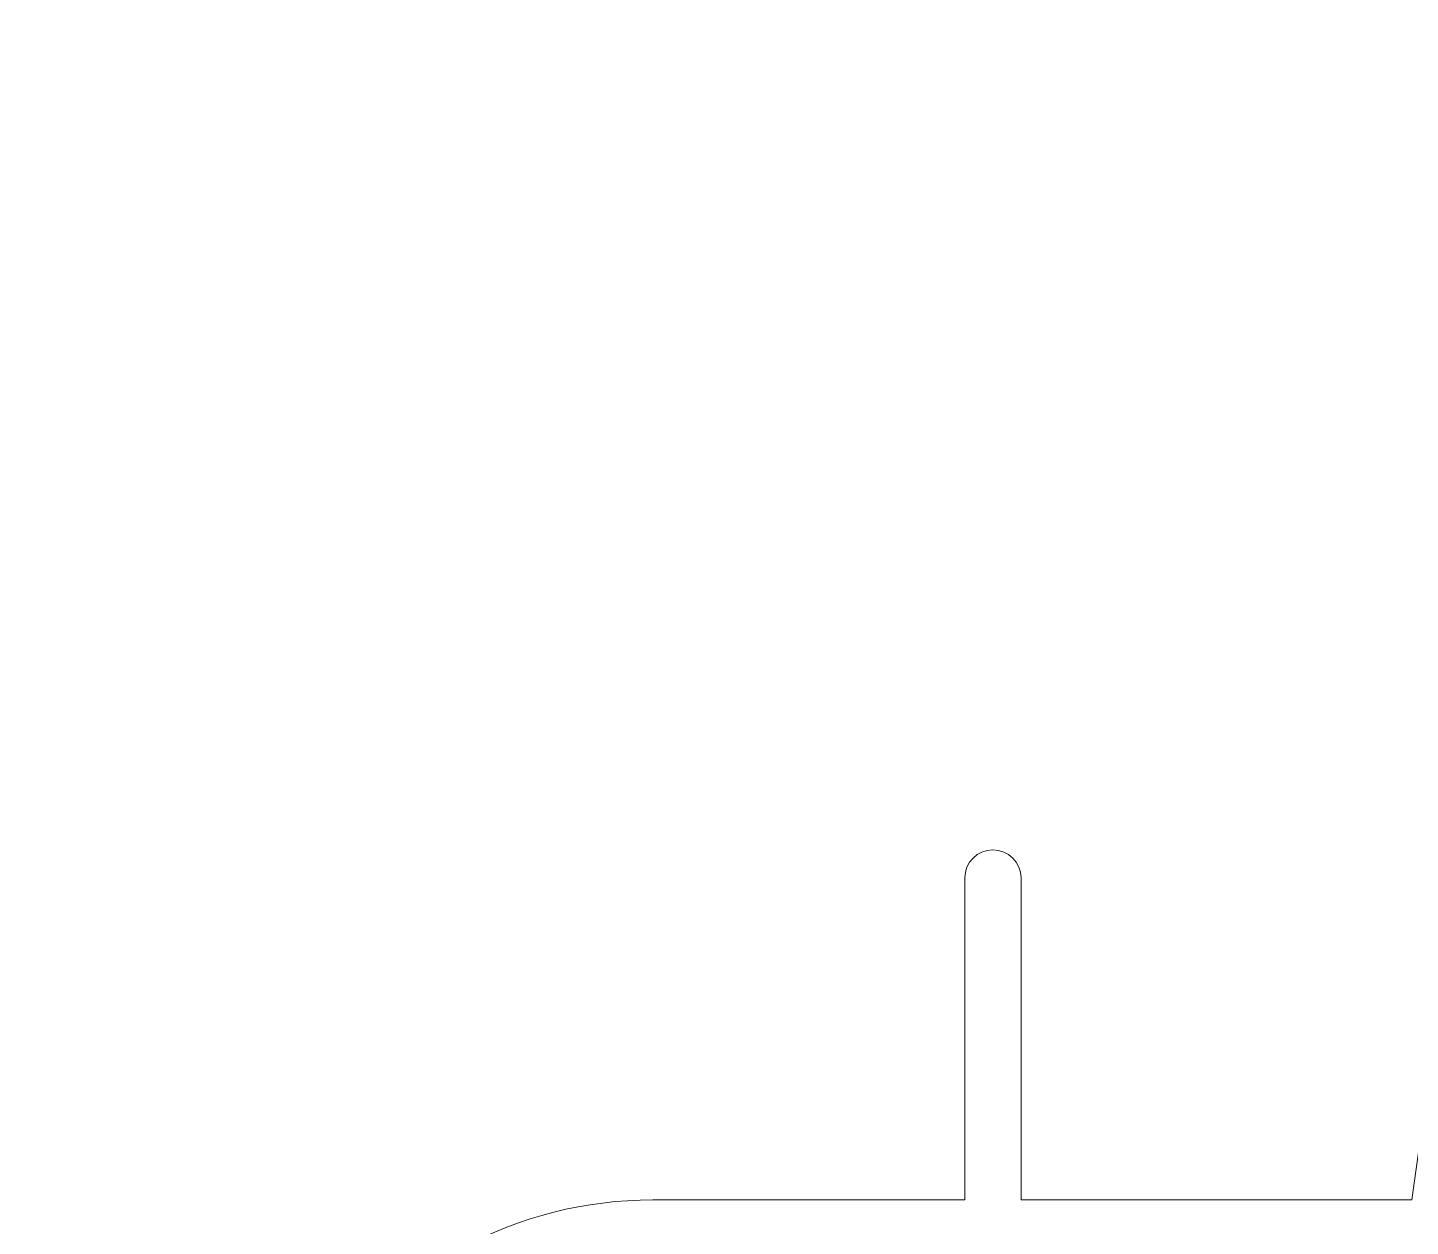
# Model space of a CAD drawing. Extents: x 14 to 2068, y -1996 to -61.
# Drawn here: x 468.7 to 591.5, y -1880 to -1773.5 of the extents above; entities that cross this region are included whole.
import ezdxf

# ---------------------------------------------------------------- set-up
doc = ezdxf.new("R2010")
doc.units = 0
doc.header["$MEASUREMENT"] = 0
doc.layers.add('Layer 1', color=7, linetype='Continuous', lineweight=0)

msp = doc.modelspace()

# ---------------------------------------------------------------- linework, layer by layer
at = {"layer": 'Layer 1'}
msp.add_open_spline([(762.32, -1786), (762.32, -1779.11), (756.71, -1773.5), (749.82, -1773.5), (749.82, -1773.5), (618.43, -1773.5), (618.43, -1773.5), (611.71, -1773.5), (605.5, -1778.91), (604.57, -1785.56), (604.57, -1785.56), (591.69, -1877.65), (591.69, -1877.65), (591.69, -1877.65), (556.96, -1877.65), (556.96, -1877.65), (556.96, -1877.65), (556.96, -1849.05), (556.96, -1849.05), (556.96, -1847.67), (555.84, -1846.55), (554.46, -1846.55), (553.08, -1846.55), (551.96, -1847.67), (551.96, -1849.05), (551.96, -1849.05), (551.96, -1877.65), (551.96, -1877.65), (551.96, -1877.65), (524.24, -1877.65), (524.24, -1877.65), (512.24, -1877.65), (501.09, -1883.62), (494.41, -1893.62), (493.97, -1894.28), (493.87, -1895.1), (494.13, -1895.84), (479.01, -1903.98), (468.71, -1919.96), (468.71, -1938.3), (468.71, -1964.88), (490.34, -1986.5), (516.91, -1986.5), (539.67, -1986.5), (558.78, -1970.63), (563.8, -1949.38), (563.8, -1949.38), (662.73, -1949.38), (662.73, -1949.38), (670.47, -1970.99), (691.15, -1986.5), (715.38, -1986.5), (746.21, -1986.5), (771.29, -1961.42), (771.29, -1930.59), (771.29, -1919.42), (767.98, -1909.02), (762.32, -1900.28), (762.32, -1900.28), (762.32, -1786), (762.32, -1786)], degree=3, knots=[0, 0, 0, 0, 1, 1, 1, 2, 2, 2, 3, 3, 3, 4, 4, 4, 5, 5, 5, 6, 6, 6, 7, 7, 7, 8, 8, 8, 9, 9, 9, 10, 10, 10, 11, 11, 11, 12, 12, 12, 13, 13, 13, 14, 14, 14, 15, 15, 15, 16, 16, 16, 17, 17, 17, 18, 18, 18, 19, 19, 19, 20, 20, 20, 20], dxfattribs=at)

doc.saveas('drawing.dxf')
